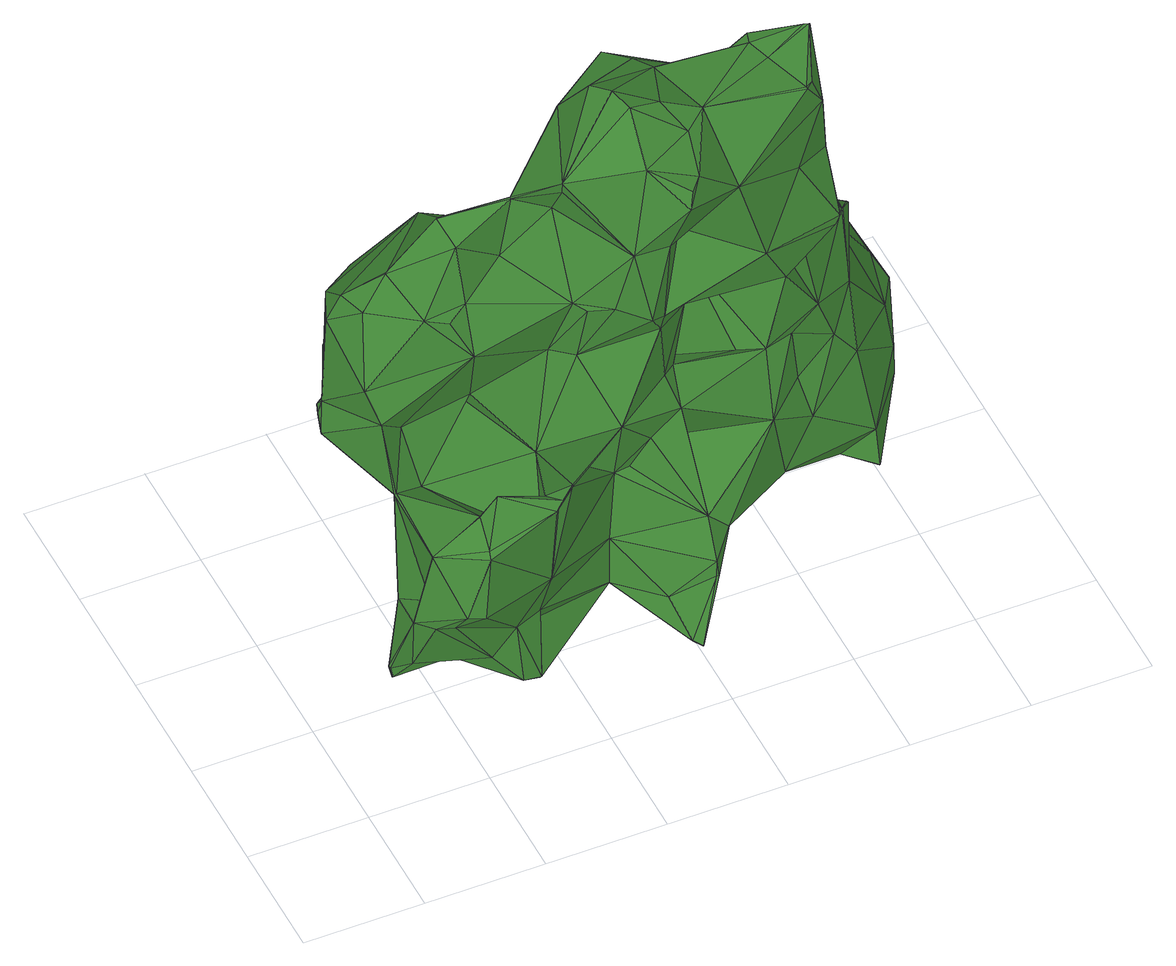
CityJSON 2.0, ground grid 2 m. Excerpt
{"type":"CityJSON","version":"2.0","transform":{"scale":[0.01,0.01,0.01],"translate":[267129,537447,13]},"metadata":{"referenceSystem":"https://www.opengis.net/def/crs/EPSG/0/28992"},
"CityObjects":{
"tree1":{"type":"SolitaryVegetationObject","attributes":{"gtid":388,"crown_width_m":7.66,"crown_median_z":18.02,"crown_r50_m":0.309,"crown_porosity":0.895,"trunk_H_m":4.36,"trunk_DBH_m":0.263,"trunk_radius_m":0.132,"trunk_base_height_m":13.66,"original_gtid":"389"},"geometry":[{"type":"Solid","lod":"3","boundaries":[[[[0,1,2]],[[3,4,5]],[[2,6,0]],[[7,8,9]],[[10,11,12]],[[13,12,11]],[[14,15,16]],[[17,15,14]],[[18,19,20]],[[20,19,21]],[[22,23,24]],[[25,26,27]],[[28,29,30]],[[31,5,32]],[[33,34,35]],[[36,37,38]],[[39,40,20]],[[41,42,43]],[[44,45,46]],[[47,48,49]],[[25,50,51]],[[25,27,50]],[[52,53,54]],[[55,56,13]],[[57,58,59]],[[60,61,62]],[[63,64,65]],[[60,62,66]],[[43,57,59]],[[42,67,68]],[[69,2,1]],[[70,71,72]],[[73,74,75]],[[76,17,14]],[[77,78,34]],[[77,34,33]],[[79,76,80]],[[66,81,82]],[[83,81,66]],[[84,85,86]],[[87,88,89]],[[90,91,92]],[[90,92,93]],[[91,41,59]],[[43,59,41]],[[14,80,76]],[[94,95,35]],[[80,35,95]],[[7,96,97]],[[75,96,7]],[[98,1,0]],[[99,98,0]],[[23,7,97]],[[99,100,98]],[[101,102,103]],[[103,36,101]],[[98,100,23]],[[23,100,24]],[[103,102,20]],[[104,105,106]],[[107,108,109]],[[110,111,19]],[[110,19,83]],[[9,73,112]],[[113,114,90]],[[32,4,115]],[[3,116,117]],[[115,4,117]],[[71,116,3]],[[71,118,116]],[[119,120,121]],[[122,123,124]],[[107,109,104]],[[34,78,125]],[[126,127,128]],[[32,5,4]],[[118,129,116]],[[130,123,131]],[[124,123,130]],[[94,125,132]],[[5,72,3]],[[133,134,135]],[[133,135,56]],[[136,137,38]],[[138,139,140]],[[33,35,14]],[[89,79,141]],[[89,141,87]],[[80,141,79]],[[136,93,142]],[[71,143,118]],[[28,144,29]],[[75,145,96]],[[146,2,147]],[[148,131,123]],[[39,149,40]],[[150,151,152]],[[49,48,52]],[[38,137,36]],[[54,120,119]],[[153,120,54]],[[154,155,156]],[[157,158,159]],[[160,161,162]],[[75,112,73]],[[163,164,155]],[[165,166,167]],[[110,168,169]],[[170,158,157]],[[171,170,157]],[[112,7,9]],[[75,7,112]],[[172,159,158]],[[23,97,98]],[[96,98,97]],[[145,69,1]],[[31,173,67]],[[121,174,52]],[[119,121,52]],[[175,176,124]],[[177,161,178]],[[49,179,47]],[[65,180,63]],[[150,181,174]],[[150,174,121]],[[182,164,163]],[[68,173,42]],[[183,42,173]],[[181,179,49]],[[94,35,125]],[[34,125,35]],[[36,184,37]],[[185,88,186]],[[185,187,88]],[[188,189,190]],[[55,191,192]],[[95,94,193]],[[71,3,72]],[[116,129,194]],[[25,195,196]],[[117,4,3]],[[108,126,169]],[[197,171,156]],[[197,170,171]],[[141,80,95]],[[198,199,133]],[[38,113,90]],[[91,58,92]],[[200,26,201]],[[202,116,194]],[[42,41,203]],[[42,203,67]],[[81,18,149]],[[81,149,82]],[[54,119,52]],[[52,174,49]],[[49,174,181]],[[117,202,115]],[[126,111,110]],[[125,78,204]],[[146,147,205]],[[122,206,123]],[[206,148,123]],[[14,16,33]],[[54,207,153]],[[45,79,46]],[[67,206,31]],[[208,167,166]],[[196,190,140]],[[83,19,18]],[[209,57,183]],[[130,175,124]],[[16,21,33]],[[210,21,16]],[[108,169,109]],[[211,36,137]],[[212,213,214]],[[200,166,26]],[[27,215,216]],[[217,137,136]],[[93,136,90]],[[136,38,90]],[[0,6,218]],[[219,140,208]],[[167,208,140]],[[125,220,132]],[[82,221,134]],[[59,58,91]],[[23,22,7]],[[8,7,22]],[[8,22,222]],[[55,198,133]],[[223,175,130]],[[224,73,9]],[[202,117,116]],[[36,225,184]],[[96,145,226]],[[25,201,26]],[[203,227,148]],[[203,148,206]],[[203,206,67]],[[132,193,94]],[[90,114,41]],[[90,41,91]],[[69,145,228]],[[66,229,60]],[[228,74,192]],[[56,12,13]],[[79,45,76]],[[113,230,114]],[[76,230,113]],[[155,164,170]],[[158,170,164]],[[44,230,45]],[[231,10,232]],[[145,74,228]],[[167,139,165]],[[223,84,175]],[[151,150,233]],[[151,233,234]],[[84,161,160]],[[84,160,205]],[[223,85,84]],[[54,53,207]],[[144,148,227]],[[235,72,236]],[[237,238,239]],[[60,229,240]],[[111,241,19]],[[242,238,215]],[[69,147,2]],[[210,15,103]],[[16,15,210]],[[222,22,243]],[[172,244,237]],[[82,149,221]],[[61,60,240]],[[165,26,166]],[[30,29,227]],[[203,30,227]],[[68,67,173]],[[154,186,88]],[[89,46,79]],[[19,241,77]],[[245,108,107]],[[246,245,247]],[[200,208,166]],[[87,154,88]],[[182,163,132]],[[87,163,154]],[[154,163,155]],[[248,77,241]],[[141,95,87]],[[102,39,20]],[[223,249,85]],[[130,249,223]],[[183,173,209]],[[209,173,31]],[[248,241,111]],[[219,201,140]],[[192,191,250]],[[204,111,126]],[[248,111,204]],[[202,209,115]],[[238,216,215]],[[84,86,214]],[[194,142,58]],[[129,142,194]],[[251,224,55]],[[55,224,198]],[[201,219,208]],[[208,200,201]],[[83,61,168]],[[62,61,83]],[[110,83,168]],[[252,235,253]],[[2,146,6]],[[0,254,99]],[[100,99,254]],[[38,184,113]],[[255,113,184]],[[28,30,154]],[[161,139,218]],[[138,218,139]],[[227,29,144]],[[25,256,105]],[[77,248,78]],[[152,151,256]],[[140,139,167]],[[218,254,0]],[[6,161,218]],[[62,83,66]],[[13,250,191]],[[168,61,240]],[[257,56,135]],[[140,201,258]],[[140,258,196]],[[212,131,144]],[[148,144,131]],[[130,86,249]],[[85,249,86]],[[147,192,259]],[[64,63,260]],[[5,236,72]],[[261,236,262]],[[5,262,236]],[[147,259,263]],[[42,183,43]],[[57,43,183]],[[101,257,134]],[[154,185,186]],[[154,30,185]],[[31,262,5]],[[1,98,226]],[[1,226,145]],[[264,214,86]],[[124,262,31]],[[124,261,262]],[[235,11,70]],[[235,70,72]],[[70,11,10]],[[265,177,213]],[[128,125,204]],[[128,204,126]],[[204,78,248]],[[96,226,98]],[[260,243,22]],[[224,9,266]],[[205,175,84]],[[130,264,86]],[[20,40,18]],[[214,161,84]],[[231,70,10]],[[252,250,13]],[[87,95,163]],[[132,163,95]],[[267,243,260]],[[171,159,239]],[[214,178,161]],[[177,178,214]],[[213,212,215]],[[13,191,55]],[[8,266,9]],[[222,243,266]],[[222,266,8]],[[268,203,269]],[[6,146,162]],[[6,162,161]],[[252,147,263]],[[252,205,147]],[[168,240,169]],[[181,152,179]],[[150,152,181]],[[134,221,101]],[[56,211,12]],[[203,41,269]],[[110,169,126]],[[48,270,52]],[[109,169,195]],[[240,195,169]],[[236,253,235]],[[212,239,238]],[[13,11,252]],[[252,11,235]],[[261,253,236]],[[156,155,170]],[[197,156,170]],[[152,256,50]],[[179,216,47]],[[171,28,156]],[[14,35,80]],[[240,229,188]],[[105,256,151]],[[77,33,21]],[[77,21,19]],[[20,21,210]],[[20,210,103]],[[214,213,177]],[[202,194,209]],[[209,32,115]],[[209,31,32]],[[132,220,182]],[[132,95,193]],[[220,271,247]],[[53,182,220]],[[216,152,50]],[[83,18,81]],[[257,135,134]],[[37,184,38]],[[209,194,58]],[[209,58,57]],[[55,133,56]],[[271,128,127]],[[271,127,246]],[[56,257,211]],[[165,139,177]],[[272,134,198]],[[188,190,195]],[[188,195,240]],[[195,190,196]],[[161,177,139]],[[273,244,216]],[[272,82,134]],[[272,66,82]],[[190,138,140]],[[218,138,189]],[[190,189,138]],[[25,104,109]],[[134,133,199]],[[207,53,220]],[[172,274,244]],[[47,244,274]],[[252,263,250]],[[207,220,247]],[[216,179,152]],[[275,205,276]],[[205,252,276]],[[234,107,106]],[[239,212,171]],[[109,195,277]],[[28,171,144]],[[212,144,171]],[[216,244,47]],[[269,278,268]],[[211,137,217]],[[244,238,237]],[[75,74,145]],[[192,74,73]],[[211,101,36]],[[221,149,101]],[[124,176,261]],[[93,92,142]],[[76,45,230]],[[247,271,246]],[[279,136,142]],[[58,142,92]],[[48,164,182]],[[165,27,26]],[[165,177,27]],[[216,50,27]],[[245,234,247]],[[268,30,203]],[[128,220,125]],[[24,64,22]],[[64,260,22]],[[89,88,46]],[[187,44,46]],[[70,231,71]],[[120,233,121]],[[153,233,120]],[[150,121,233]],[[31,206,122]],[[31,122,124]],[[279,232,217]],[[187,46,88]],[[266,243,224]],[[51,50,256]],[[48,182,270]],[[25,51,256]],[[252,176,276]],[[41,278,269]],[[242,215,212]],[[196,258,25]],[[69,192,147]],[[24,65,64]],[[76,255,17]],[[114,278,41]],[[44,187,278]],[[230,44,278]],[[230,278,114]],[[247,234,207]],[[40,149,18]],[[207,234,153]],[[245,107,234]],[[234,106,151]],[[105,151,106]],[[104,106,107]],[[153,234,233]],[[102,149,39]],[[101,149,102]],[[48,280,158]],[[189,180,65]],[[65,218,189]],[[188,180,189]],[[229,180,188]],[[229,66,180]],[[66,272,180]],[[101,211,257]],[[63,180,198]],[[272,198,180]],[[113,255,76]],[[24,254,65]],[[100,254,24]],[[251,55,192]],[[251,192,224]],[[103,15,255]],[[17,255,15]],[[103,225,36]],[[154,156,28]],[[104,25,105]],[[65,254,218]],[[224,192,73]],[[267,198,224]],[[12,232,10]],[[267,260,63]],[[267,63,198]],[[267,224,243]],[[273,216,238]],[[273,238,244]],[[171,157,159]],[[47,274,48]],[[274,172,280]],[[274,280,48]],[[172,237,159]],[[239,159,237]],[[103,255,225]],[[228,192,69]],[[217,232,211]],[[12,211,232]],[[250,259,192]],[[225,255,184]],[[158,280,172]],[[279,142,143]],[[212,264,131]],[[214,264,212]],[[71,231,143]],[[242,212,238]],[[220,128,271]],[[109,277,25]],[[25,277,195]],[[265,213,215]],[[25,258,201]],[[146,205,160]],[[177,215,27]],[[177,265,215]],[[185,281,187]],[[278,187,281]],[[278,281,268]],[[268,281,30]],[[185,30,281]],[[259,250,263]],[[130,131,264]],[[48,158,164]],[[275,175,205]],[[279,143,231]],[[275,176,175]],[[275,276,176]],[[198,134,199]],[[245,127,108]],[[108,127,126]],[[246,127,245]],[[182,53,270]],[[52,270,53]],[[253,261,176]],[[253,176,252]],[[118,143,129]],[[142,129,143]],[[279,217,136]],[[231,232,279]],[[160,162,146]],[[282,283,284]],[[282,284,285]],[[285,284,286]],[[285,286,287]],[[284,283,288]],[[284,288,286]],[[286,288,289]],[[286,289,287]],[[288,283,290]],[[288,290,289]],[[289,290,291]],[[289,291,287]],[[290,283,292]],[[290,292,291]],[[291,292,293]],[[291,293,287]],[[292,283,294]],[[292,294,293]],[[293,294,295]],[[293,295,287]],[[294,283,296]],[[294,296,295]],[[295,296,297]],[[295,297,287]],[[296,283,298]],[[296,298,297]],[[297,298,299]],[[297,299,287]],[[298,283,300]],[[298,300,299]],[[299,300,301]],[[299,301,287]],[[300,283,302]],[[300,302,301]],[[301,302,303]],[[301,303,287]],[[302,283,304]],[[302,304,303]],[[303,304,305]],[[303,305,287]],[[304,283,306]],[[304,306,305]],[[305,306,307]],[[305,307,287]],[[306,283,308]],[[306,308,307]],[[307,308,309]],[[307,309,287]],[[308,283,310]],[[308,310,309]],[[309,310,311]],[[309,311,287]],[[310,283,312]],[[310,312,311]],[[311,312,313]],[[311,313,287]],[[312,283,314]],[[312,314,313]],[[313,314,315]],[[313,315,287]],[[314,283,316]],[[314,316,315]],[[315,316,317]],[[315,317,287]],[[316,283,318]],[[316,318,317]],[[317,318,319]],[[317,319,287]],[[318,283,320]],[[318,320,319]],[[319,320,321]],[[319,321,287]],[[320,283,322]],[[320,322,321]],[[321,322,323]],[[321,323,287]],[[322,283,324]],[[322,324,323]],[[323,324,325]],[[323,325,287]],[[324,283,326]],[[324,326,325]],[[325,326,327]],[[325,327,287]],[[326,283,328]],[[326,328,327]],[[327,328,329]],[[327,329,287]],[[328,283,330]],[[328,330,329]],[[329,330,331]],[[329,331,287]],[[330,283,282]],[[330,282,331]],[[331,282,285]],[[331,285,287]]]]}]}
},
"vertices":[
[951,247,265],[1026,348,316],[933,277,410],[883,337,1070],[847,250,1042],[865,253,991],[837,226,359],[984,562,196],[927,600,305],[956,597,318],[817,436,755],[895,442,772],[780,500,667],[883,451,612],[227,557,635],[318,538,649],[264,570,608],[324,511,742],[435,454,372],[388,575,398],[403,435,505],[334,566,490],[866,530,201],[968,399,190],[900,358,203],[481,182,196],[542,102,212],[486,193,277],[423,277,627],[462,220,743],[445,235,754],[704,202,922],[834,238,1042],[257,625,509],[197,592,444],[193,480,518],[579,426,709],[555,399,816],[548,419,830],[524,410,554],[471,374,454],[439,259,987],[545,187,1037],[552,264,1096],[278,361,888],[205,382,786],[203,380,786],[226,51,468],[151,98,463],[187,51,361],[336,115,259],[340,132,227],[128,116,318],[141,200,288],[104,153,202],[844,481,536],[777,510,613],[606,273,1080],[638,365,1055],[543,306,1098],[617,461,186],[569,518,214],[589,510,223],[816,398,352],[824,393,265],[800,339,261],[641,472,300],[593,133,981],[605,151,999],[1019,363,393],[888,443,787],[865,404,946],[894,329,922],[1026,554,429],[1033,513,419],[1030,534,318],[309,493,769],[286,631,402],[197,592,382],[146,416,731],[154,487,672],[529,377,370],[600,528,446],[515,525,272],[765,238,522],[730,270,504],[612,239,551],[129,294,645],[220,279,770],[158,363,737],[508,427,971],[525,350,1077],[621,404,1045],[604,479,998],[111,426,507],[111,409,529],[1042,461,268],[1026,465,201],[1036,367,239],[953,237,198],[952,238,196],[593,438,626],[492,441,588],[446,451,643],[330,186,142],[329,99,134],[327,186,140],[306,265,141],[339,355,169],[347,314,170],[454,485,268],[305,538,344],[1010,585,316],[407,362,827],[389,338,909],[833,240,1045],[874,341,1070],[881,336,1072],[819,374,1045],[105,149,202],[109,149,181],[137,140,207],[638,275,797],[577,192,711],[757,218,744],[180,445,351],[322,457,197],[305,386,227],[217,412,313],[796,373,1054],[630,237,673],[569,190,690],[99,384,488],[797,464,548],[660,495,497],[739,469,570],[605,488,973],[639,512,801],[654,150,280],[653,127,293],[605,102,165],[126,424,681],[725,369,1013],[817,404,947],[458,249,626],[1055,426,380],[892,269,471],[936,311,526],[549,175,727],[581,509,467],[251,102,206],[299,94,145],[290,99,256],[109,152,179],[292,256,685],[190,297,542],[307,304,557],[351,141,386],[236,113,501],[337,100,514],[813,251,522],[758,195,412],[821,246,430],[147,272,586],[162,252,454],[602,59,301],[601,58,272],[605,58,271],[518,517,249],[391,425,195],[210,268,434],[393,255,443],[261,105,540],[625,174,1003],[154,92,315],[798,237,661],[883,246,727],[621,133,323],[628,251,387],[215,43,357],[677,311,373],[177,73,326],[159,253,453],[633,230,1045],[429,373,707],[290,284,773],[259,271,755],[291,319,859],[602,355,287],[701,246,264],[630,234,173],[946,431,564],[968,430,527],[105,409,504],[789,351,1057],[502,355,230],[602,229,156],[302,328,531],[817,414,438],[759,404,520],[557,49,162],[558,51,159],[804,315,1052],[522,183,868],[223,511,328],[859,256,560],[576,169,880],[163,212,273],[569,35,158],[671,261,1050],[318,536,641],[698,494,691],[498,174,525],[557,199,455],[607,199,497],[501,208,396],[346,95,339],[662,545,820],[784,211,276],[569,37,156],[183,290,416],[607,523,469],[880,592,307],[696,366,624],[946,511,386],[443,410,663],[1042,419,296],[498,197,753],[1035,451,418],[640,417,241],[281,363,888],[776,428,846],[679,508,809],[201,139,194],[254,199,171],[898,409,772],[886,288,854],[355,74,520],[379,92,523],[379,92,527],[571,436,156],[282,591,373],[434,231,427],[879,589,308],[343,70,506],[292,274,182],[307,292,235],[192,218,283],[238,573,364],[621,272,537],[983,424,573],[912,418,493],[952,374,617],[888,348,744],[901,267,215],[388,447,675],[330,97,137],[737,467,572],[569,133,178],[985,421,573],[911,449,297],[891,247,743],[826,251,867],[955,374,616],[589,219,556],[527,210,398],[912,586,324],[944,505,379],[441,302,898],[442,267,961],[162,129,338],[256,350,336],[657,413,467],[355,89,503],[229,63,475],[826,271,639],[847,303,687],[409,245,262],[388,334,909],[718,451,868],[235,110,502],[370,335,796],[588,345,67],[575,345,66],[588,349,67],[567,333,502],[567,337,502],[554,333,502],[586,352,67],[565,340,502],[584,355,67],[563,342,502],[581,357,67],[560,344,502],[578,358,66],[557,346,502],[575,358,66],[554,346,502],[571,358,66],[550,346,502],[568,356,66],[547,344,502],[565,354,66],[544,342,502],[563,351,66],[542,339,501],[562,348,65],[541,336,501],[562,345,65],[541,333,501],[562,341,65],[541,329,501],[564,338,65],[543,326,501],[566,335,65],[545,323,501],[569,333,65],[548,321,501],[572,332,65],[551,320,501],[575,332,66],[554,320,501],[579,332,66],[558,320,502],[582,334,66],[561,322,502],[585,336,66],[564,324,502],[587,339,66],[566,327,502],[588,342,66],[567,330,502]
]}
